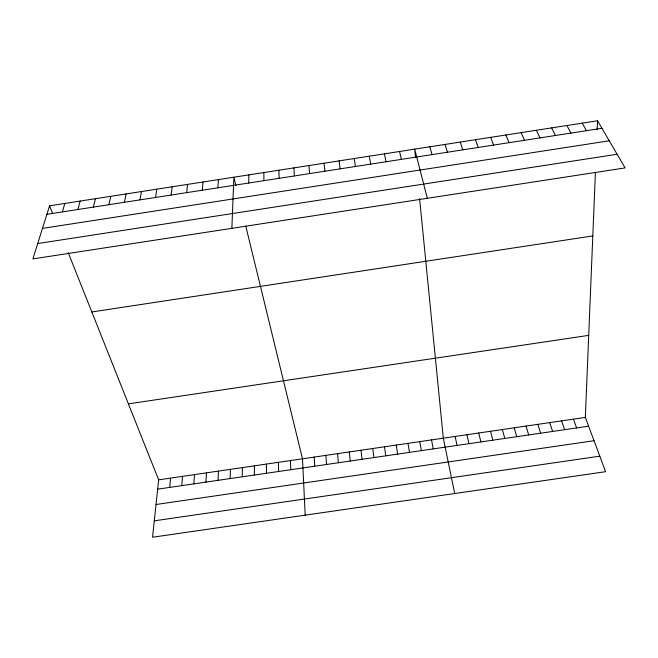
<?xml version="1.0" encoding="UTF-8"?>
<svg xmlns="http://www.w3.org/2000/svg" width="658" height="658" viewBox="0 0 658 658"><rect width="100%" height="100%" fill="white"/><g stroke="black" fill="none" stroke-linecap="round" stroke-linejoin="round"><path stroke-width="0.99" d="M254.366 475.027L254.407 465.839M248.724 183.023L248.847 174.888M242.243 476.795L242.407 467.591M230.136 478.563L230.415 469.343M231.879 228.334L233.845 177.216L235.909 185.655M68.185 252.582L158.644 479.855L152.549 537.232L605.59 471.696L585.34 417.394L595.408 172.544M597.176 129.675L597.538 120.768L49.564 205.814L32.9 258.907L625.1 167.905L597.538 120.768M218.037 480.332L218.431 471.103M205.938 482.1L206.456 472.855M217.897 187.801L218.415 179.609M193.855 483.869L194.488 474.607M181.781 485.629L182.537 476.359M202.286 190.22L202.993 182.003M169.715 487.397L170.587 478.103M186.675 192.638L187.588 184.396M171.088 195.056L172.19 186.782M155.518 197.466L156.818 189.167M139.957 199.876L141.454 191.552M124.411 202.286L126.097 193.937M108.883 204.696L110.766 196.314M93.362 207.097L95.443 198.7M77.866 209.499L80.136 201.068M62.378 211.901L64.846 203.445M46.907 214.302L601.938 128.285M42.482 228.392L609.25 140.796M37.72 243.55L617.122 154.252M91.824 311.966L592.8 235.926M128.4 403.864L588.713 335.366M158.644 479.855L585.34 417.394M157.657 489.157L588.622 426.195M156.028 504.497L594.034 440.712M154.293 520.84L599.8 456.175M582.231 123.145L586.426 130.695M566.925 125.513L570.922 133.097M551.643 127.891L555.442 135.49M536.369 130.259L539.971 137.892M521.111 132.628L524.508 140.286M505.87 134.989L509.07 142.679M49.564 205.814L52.475 213.11M490.638 137.357L493.64 145.073M475.421 139.718L478.226 147.458M573.455 419.13L576.614 427.947M561.587 420.873L564.622 429.699M460.222 142.079L462.829 149.843M549.718 422.609L552.638 431.451M537.866 424.344L540.662 433.203M445.03 144.439L447.44 152.228M526.013 426.08L528.695 434.946M514.178 427.807L516.736 436.698M429.855 146.792L432.067 154.614M502.342 429.542L504.785 438.442M490.523 431.27L492.842 440.186M427.322 198.297L414.696 149.144L415.56 157.821M478.703 433.005L480.908 441.929M245.804 226.262L302.491 458.799L305.197 515.156M466.9 434.732L468.981 443.673M399.554 151.496L401.372 159.368M455.106 436.46L457.071 445.408M454.711 493.525L443.311 438.187L419.59 198.568M384.42 153.84L386.04 161.745M431.533 439.906L433.26 448.888M369.303 156.193L370.725 164.113M419.763 441.633L421.367 450.631M407.993 443.352L409.49 452.367M354.193 158.537L355.427 166.49M396.239 445.071L397.613 454.094M384.494 446.79L385.752 455.83M339.1 160.873L340.145 168.859M372.749 448.509L373.892 457.565M361.02 450.228L362.048 459.292M324.024 163.217L324.871 171.22M349.299 451.947L350.204 461.028M337.587 453.658L338.376 462.755M308.964 165.553L309.614 173.589M325.883 455.377L326.549 464.482M314.179 457.088L314.738 466.209M293.912 167.889L294.373 175.949M290.458 460.559L290.778 469.705M278.877 170.225L279.14 178.31M278.433 462.319L278.63 471.482M263.85 172.561L263.924 180.67M266.416 464.079L266.49 473.258"/></g></svg>
